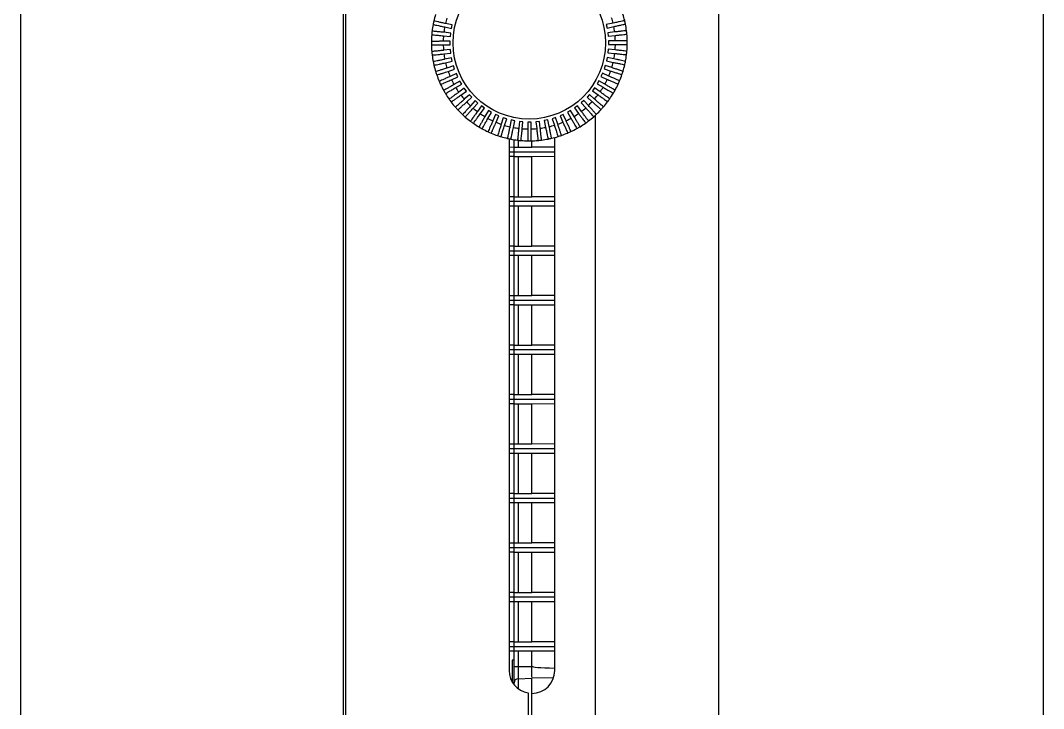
# Model space of a CAD drawing. Extents: x 12.3 to 108.7, y 1.1 to 80.4.
# Drawn here: x 45.13 to 50.3, y 11.45 to 14.93 of the extents above; entities that cross this region are included whole.
import ezdxf

# ---------------------------------------------------------------- set-up
doc = ezdxf.new("R2010")
doc.units = 0
doc.header["$MEASUREMENT"] = 0
doc.layers.add('OBJECT', color=7, linetype='CONTINUOUS')

msp = doc.modelspace()

# ---------------------------------------------------------------- linework, layer by layer
at = {"layer": 'OBJECT'}
for p, q in [((48.6598, 16.4061), (48.6598, 10.6719)), ((46.7738, 16.3785), (46.7738, 10.665)), ((46.7643, 10.2213), (46.7643, 15.3332)), ((45.1318, 15.2942), (45.1318, 10.3823)), ((50.3018, 10.3853), (50.3018, 15.2942)), ((47.2758, 14.8995), (47.3099, 14.8923)), ((47.3136, 14.9099), (47.2795, 14.9171)), ((47.3099, 14.8923), (47.3136, 14.9099)), ((48.1265, 14.919), (48.0924, 14.9117)), ((48.0924, 14.9117), (48.0962, 14.8941)), ((48.0962, 14.8941), (48.1303, 14.9014)), ((47.2697, 14.8544), (47.3044, 14.8508)), ((47.3062, 14.8687), (47.2715, 14.8723)), ((47.3044, 14.8508), (47.3062, 14.8687)), ((48.1347, 14.8742), (48.1, 14.8705)), ((48.1, 14.8705), (48.1019, 14.8526)), ((48.1019, 14.8526), (48.1366, 14.8563)), ((47.3032, 14.8269), (47.2683, 14.8268)), ((47.2683, 14.8088), (47.3032, 14.8089)), ((47.3032, 14.8089), (47.3032, 14.8269)), ((48.102, 14.7868), (48.1002, 14.7689)), ((48.1368, 14.7833), (48.102, 14.7868)), ((48.1381, 14.8288), (48.1032, 14.8287)), ((48.1032, 14.8287), (48.1032, 14.8107)), ((48.1032, 14.8107), (48.1381, 14.8108)), ((47.3045, 14.7851), (47.2698, 14.7813)), ((47.2717, 14.7634), (47.3065, 14.7672)), ((47.3102, 14.7436), (47.2761, 14.7362)), ((47.3065, 14.7672), (47.3045, 14.7851)), ((47.314, 14.726), (47.3102, 14.7436)), ((48.0965, 14.7453), (48.0928, 14.7277)), ((48.1307, 14.7382), (48.0965, 14.7453)), ((48.1002, 14.7689), (48.1349, 14.7654)), ((47.2799, 14.7186), (47.314, 14.726)), ((47.3203, 14.7029), (47.2871, 14.692)), ((47.2927, 14.6749), (47.3259, 14.6858)), ((47.3259, 14.6858), (47.3203, 14.7029)), ((48.0867, 14.7046), (48.0811, 14.6875)), ((48.0811, 14.6875), (48.1144, 14.6768)), ((48.1199, 14.6939), (48.0867, 14.7046)), ((48.0928, 14.7277), (48.127, 14.7205)), ((47.3345, 14.6635), (47.3026, 14.6492)), ((47.31, 14.6328), (47.3418, 14.6471)), ((47.3418, 14.6471), (47.3345, 14.6635)), ((48.0726, 14.6652), (48.0653, 14.6487)), ((48.0653, 14.6487), (48.0973, 14.6346)), ((48.1046, 14.651), (48.0726, 14.6652)), ((47.3527, 14.6258), (47.3225, 14.6083)), ((47.3316, 14.5927), (47.3618, 14.6103)), ((47.3748, 14.5902), (47.3466, 14.5697)), ((47.3618, 14.6103), (47.3527, 14.6258)), ((47.3854, 14.5757), (47.3748, 14.5902)), ((48.0326, 14.5917), (48.0221, 14.5771)), ((48.0609, 14.5713), (48.0326, 14.5917)), ((48.0545, 14.6274), (48.0456, 14.6118)), ((48.0456, 14.6118), (48.0759, 14.5944)), ((48.0848, 14.61), (48.0545, 14.6274)), ((47.3572, 14.5551), (47.3854, 14.5757)), ((47.4005, 14.5572), (47.3746, 14.5338)), ((47.3867, 14.5204), (47.4126, 14.5438)), ((47.4126, 14.5438), (47.4005, 14.5572)), ((47.9782, 14.5282), (47.9649, 14.5161)), ((48.0016, 14.5023), (47.9782, 14.5282)), ((48.0071, 14.5585), (47.9951, 14.5451)), ((47.9951, 14.5451), (48.0211, 14.5218)), ((48.0331, 14.5352), (48.0071, 14.5585)), ((48.0221, 14.5771), (48.0504, 14.5567)), ((47.4295, 14.527), (47.4062, 14.501)), ((47.4196, 14.489), (47.4429, 14.515)), ((47.4429, 14.515), (47.4295, 14.527)), ((47.4615, 14.5), (47.4411, 14.4717)), ((47.4557, 14.4611), (47.4761, 14.4894)), ((47.4761, 14.4894), (47.4615, 14.5)), ((47.4962, 14.4764), (47.4788, 14.4462)), ((47.5118, 14.4675), (47.4962, 14.4764)), ((47.9118, 14.4774), (47.8962, 14.4683)), ((47.9293, 14.4472), (47.9118, 14.4774)), ((47.9463, 14.501), (47.9318, 14.4904)), ((47.9318, 14.4904), (47.9524, 14.4622)), ((47.9669, 14.4728), (47.9463, 14.501)), ((47.9649, 14.5161), (47.9883, 14.4902)), ((47.4944, 14.4372), (47.5118, 14.4675)), ((47.5331, 14.4567), (47.519, 14.4248)), ((47.5496, 14.4494), (47.5331, 14.4567)), ((47.5354, 14.4175), (47.5496, 14.4494)), ((47.5719, 14.4409), (47.5612, 14.4077)), ((47.589, 14.4354), (47.5719, 14.4409)), ((47.5783, 14.4021), (47.589, 14.4354)), ((47.6121, 14.4292), (47.6049, 14.3951)), ((47.6297, 14.4255), (47.6121, 14.4292)), ((47.6225, 14.3914), (47.6297, 14.4255)), ((47.7961, 14.4296), (47.7785, 14.4259)), ((47.7785, 14.4259), (47.7858, 14.3917)), ((47.8034, 14.3955), (47.7961, 14.4296)), ((47.8362, 14.4415), (47.8191, 14.4359)), ((47.8191, 14.4359), (47.83, 14.4027)), ((47.8471, 14.4083), (47.8362, 14.4415)), ((47.8749, 14.4574), (47.8585, 14.4501)), ((47.8585, 14.4501), (47.8728, 14.4182)), ((47.8892, 14.4256), (47.8749, 14.4574)), ((47.8962, 14.4683), (47.9137, 14.4381)), ((48.0368, 14.4531), (48.0368, 10.5629)), ((47.6533, 14.4218), (47.6498, 14.3871)), ((47.6712, 14.42), (47.6533, 14.4218)), ((47.6677, 14.3853), (47.6712, 14.42)), ((47.7131, 14.4188), (47.6951, 14.4188)), ((47.6951, 14.4188), (47.6952, 14.3839)), ((47.7132, 14.3839), (47.7131, 14.4188)), ((47.7549, 14.4221), (47.737, 14.4201)), ((47.737, 14.4201), (47.7407, 14.3854)), ((47.7586, 14.3874), (47.7549, 14.4221)), ((47.6018, 14.3343), (47.6018, 11.6463)), ((47.6268, 14.2911), (47.6268, 14.3297)), ((47.6461, 14.3271), (47.6461, 14.2916)), ((47.7168, 14.2916), (47.7168, 14.324)), ((47.8318, 11.6463), (47.8318, 14.3408)), ((47.6268, 14.2911), (47.6018, 14.291)), ((47.6268, 14.2916), (47.7168, 14.2916)), ((47.6268, 14.2685), (47.6268, 14.2911)), ((47.8318, 14.2913), (47.7168, 14.2916)), ((47.6018, 14.2685), (47.6268, 14.2685)), ((47.6018, 14.246), (47.6268, 14.2458)), ((47.6268, 14.2458), (47.6268, 14.2685)), ((47.6268, 14.2685), (47.8318, 14.2685)), ((47.6268, 14.0411), (47.6268, 14.2458)), ((47.6268, 14.2453), (47.7168, 14.2453)), ((47.6461, 14.2453), (47.6461, 14.0416)), ((47.7168, 14.2453), (47.8318, 14.2456)), ((47.7168, 14.0416), (47.7168, 14.2453)), ((47.6268, 14.0411), (47.6018, 14.041)), ((47.6018, 14.0185), (47.6268, 14.0185)), ((47.6268, 14.0416), (47.7168, 14.0416)), ((47.6268, 14.0185), (47.6268, 14.0411)), ((47.6268, 13.9958), (47.6268, 14.0185)), ((47.6268, 14.0185), (47.8318, 14.0185)), ((47.8318, 14.0413), (47.7168, 14.0416)), ((47.6018, 13.996), (47.6268, 13.9958)), ((47.6268, 13.7911), (47.6268, 13.9958)), ((47.6268, 13.9953), (47.7168, 13.9953)), ((47.6461, 13.9953), (47.6461, 13.7916)), ((47.7168, 13.9953), (47.8318, 13.9956)), ((47.7168, 13.7916), (47.7168, 13.9953)), ((47.6268, 13.7911), (47.6018, 13.791)), ((47.6018, 13.7685), (47.6268, 13.7685)), ((47.6268, 13.7916), (47.7168, 13.7916)), ((47.6268, 13.7685), (47.6268, 13.7911)), ((47.6268, 13.7458), (47.6268, 13.7685)), ((47.6268, 13.7685), (47.8318, 13.7685)), ((47.8318, 13.7913), (47.7168, 13.7916)), ((47.6018, 13.746), (47.6268, 13.7458)), ((47.6268, 13.5411), (47.6268, 13.7458)), ((47.6268, 13.7453), (47.7168, 13.7453)), ((47.6461, 13.7453), (47.6461, 13.5416)), ((47.7168, 13.7453), (47.8318, 13.7456)), ((47.7168, 13.5416), (47.7168, 13.7453)), ((47.6268, 13.5411), (47.6018, 13.541)), ((47.6018, 13.5185), (47.6268, 13.5185)), ((47.6018, 13.496), (47.6268, 13.4958)), ((47.6268, 13.5416), (47.7168, 13.5416)), ((47.6268, 13.5185), (47.6268, 13.5411)), ((47.6268, 13.4958), (47.6268, 13.5185)), ((47.6268, 13.5185), (47.8318, 13.5185)), ((47.6268, 13.2911), (47.6268, 13.4958)), ((47.6268, 13.4953), (47.7168, 13.4953)), ((47.6461, 13.4953), (47.6461, 13.2916)), ((47.8318, 13.5413), (47.7168, 13.5416)), ((47.7168, 13.4953), (47.8318, 13.4956)), ((47.7168, 13.2916), (47.7168, 13.4953)), ((47.6268, 13.2911), (47.6018, 13.291)), ((47.6268, 13.2916), (47.7168, 13.2916)), ((47.6268, 13.2685), (47.6268, 13.2911)), ((47.8318, 13.2913), (47.7168, 13.2916)), ((47.6018, 13.2685), (47.6268, 13.2685)), ((47.6018, 13.246), (47.6268, 13.2458)), ((47.6268, 13.2458), (47.6268, 13.2685)), ((47.6268, 13.2685), (47.8318, 13.2685)), ((47.6268, 13.0411), (47.6268, 13.2458)), ((47.6268, 13.2453), (47.7168, 13.2453)), ((47.6461, 13.2453), (47.6461, 13.0416)), ((47.7168, 13.2453), (47.8318, 13.2456)), ((47.7168, 13.0416), (47.7168, 13.2453)), ((47.6268, 13.0411), (47.6018, 13.041)), ((47.6268, 13.0416), (47.7168, 13.0416)), ((47.6268, 13.0185), (47.6268, 13.0411)), ((47.8318, 13.0413), (47.7168, 13.0416)), ((47.6018, 13.0185), (47.6268, 13.0185)), ((47.6018, 12.996), (47.6268, 12.9958)), ((47.6268, 12.9958), (47.6268, 13.0185)), ((47.6268, 13.0185), (47.8318, 13.0185)), ((47.6268, 12.7911), (47.6268, 12.9958)), ((47.6268, 12.9953), (47.7168, 12.9953)), ((47.6461, 12.9953), (47.6461, 12.7916)), ((47.7168, 12.9953), (47.8318, 12.9956)), ((47.7168, 12.7916), (47.7168, 12.9953)), ((47.6268, 12.7911), (47.6018, 12.791)), ((47.6268, 12.7916), (47.7168, 12.7916)), ((47.6268, 12.7685), (47.6268, 12.7911)), ((47.8318, 12.7913), (47.7168, 12.7916)), ((47.6018, 12.7685), (47.6268, 12.7685)), ((47.6018, 12.746), (47.6268, 12.7458)), ((47.6268, 12.7458), (47.6268, 12.7685)), ((47.6268, 12.7685), (47.8318, 12.7685)), ((47.6268, 12.5411), (47.6268, 12.7458)), ((47.6268, 12.7453), (47.7168, 12.7453)), ((47.6461, 12.7453), (47.6461, 12.5416)), ((47.7168, 12.7453), (47.8318, 12.7456)), ((47.7168, 12.5416), (47.7168, 12.7453)), ((47.6268, 12.5411), (47.6018, 12.541)), ((47.6018, 12.5185), (47.6268, 12.5185)), ((47.6268, 12.5416), (47.7168, 12.5416)), ((47.6268, 12.5185), (47.6268, 12.5411)), ((47.6268, 12.4958), (47.6268, 12.5185)), ((47.6268, 12.5185), (47.8318, 12.5185)), ((47.8318, 12.5413), (47.7168, 12.5416)), ((47.6018, 12.496), (47.6268, 12.4958)), ((47.6268, 12.2911), (47.6268, 12.4958)), ((47.6268, 12.4953), (47.7168, 12.4953)), ((47.6461, 12.4953), (47.6461, 12.2916)), ((47.7168, 12.4953), (47.8318, 12.4956)), ((47.7168, 12.2916), (47.7168, 12.4953)), ((47.6268, 12.2911), (47.6018, 12.291)), ((47.6018, 12.2685), (47.6268, 12.2685)), ((47.6268, 12.2916), (47.7168, 12.2916)), ((47.6268, 12.2685), (47.6268, 12.2911)), ((47.6268, 12.2458), (47.6268, 12.2685)), ((47.6268, 12.2685), (47.8318, 12.2685)), ((47.8318, 12.2913), (47.7168, 12.2916)), ((47.6018, 12.246), (47.6268, 12.2458)), ((47.6268, 12.0411), (47.6268, 12.2458)), ((47.6268, 12.2453), (47.7168, 12.2453)), ((47.6461, 12.2453), (47.6461, 12.0416)), ((47.7168, 12.2453), (47.8318, 12.2456)), ((47.7168, 12.0416), (47.7168, 12.2453)), ((47.6268, 12.0411), (47.6018, 12.041)), ((47.6018, 12.0185), (47.6268, 12.0185)), ((47.6018, 11.996), (47.6268, 11.9958)), ((47.6268, 12.0416), (47.7168, 12.0416)), ((47.6268, 12.0185), (47.6268, 12.0411)), ((47.6268, 11.9958), (47.6268, 12.0185)), ((47.6268, 12.0185), (47.8318, 12.0185)), ((47.6268, 11.7911), (47.6268, 11.9958)), ((47.6268, 11.9953), (47.7168, 11.9953)), ((47.6461, 11.9953), (47.6461, 11.7916)), ((47.8318, 12.0413), (47.7168, 12.0416)), ((47.7168, 11.9953), (47.8318, 11.9956)), ((47.7168, 11.7916), (47.7168, 11.9953)), ((47.6268, 11.7911), (47.6018, 11.791)), ((47.6268, 11.7916), (47.7168, 11.7916)), ((47.6268, 11.7685), (47.6268, 11.7911)), ((47.8318, 11.7913), (47.7168, 11.7916)), ((47.6018, 11.7685), (47.6268, 11.7685)), ((47.6018, 11.746), (47.6268, 11.7458)), ((47.6268, 11.7458), (47.6268, 11.7685)), ((47.6268, 11.7685), (47.8318, 11.7685)), ((47.6268, 11.6983), (47.6268, 11.7458)), ((47.6268, 11.7453), (47.7168, 11.7453)), ((47.6461, 11.7453), (47.6461, 11.6676)), ((47.7168, 11.7453), (47.8318, 11.7456)), ((47.7168, 11.6676), (47.7168, 11.7453)), ((47.6268, 11.6983), (47.6168, 11.6983)), ((47.6168, 11.6983), (47.6168, 11.5897)), ((47.6268, 11.5851), (47.6268, 11.6983)), ((47.6268, 11.6676), (47.6461, 11.6676)), ((47.6461, 11.6676), (47.7168, 11.6676)), ((47.7168, 11.6446), (47.7168, 11.6676)), ((47.7168, 11.6252), (47.7168, 11.6446)), ((47.6168, 11.5897), (47.6168, 11.5895)), ((47.6268, 11.5747), (47.6268, 11.5851)), ((47.6461, 11.6051), (47.7168, 11.6076)), ((47.6461, 11.6051), (47.6461, 11.5556)), ((47.7168, 11.6122), (47.7168, 11.6252)), ((47.8258, 11.6095), (47.7168, 11.6076)), ((47.7168, 11.5313), (47.7168, 11.6076)), ((47.6968, 11.533), (47.6968, 10.52)), ((47.7168, 10.5448), (47.7168, 11.5313))]:
    msp.add_line(p, q, dxfattribs=at)
msp.add_circle((47.7032, 14.8188), 0.385, dxfattribs=at)
for centre, radius, start, end in [((47.7032, 14.8188), 0.495, 163.1703, 167.0867), ((47.7032, 14.8188), 0.435, 163.314, 166.943), ((47.7032, 14.8188), 0.435, 13.314, 16.943), ((47.7032, 14.8188), 0.495, 13.1703, 17.0867), ((47.7032, 14.8188), 0.495, 169.1703, 173.0867), ((47.7032, 14.8188), 0.495, 167.0867, 169.1703), ((47.7032, 14.8188), 0.435, 169.314, 172.943), ((47.7032, 14.8188), 0.435, 7.314, 10.943), ((47.7032, 14.8188), 0.495, 11.0867, 13.1703), ((47.7032, 14.8188), 0.495, 7.1703, 11.0867), ((47.7032, 14.8188), 0.495, 175.1703, 179.0867), ((47.7032, 14.8188), 0.495, 173.0867, 175.1703), ((47.7032, 14.8188), 0.435, 175.314, 178.943), ((47.7032, 14.8188), 0.435, 1.314, 4.943), ((47.7032, 14.8188), 0.495, 5.0867, 7.1703), ((47.7032, 14.8188), 0.495, 1.1703, 5.0867), ((47.7032, 14.8188), 0.495, 179.0867, 181.1703), ((47.7032, 14.8188), 0.495, 181.1703, 185.0867), ((47.7032, 14.8188), 0.435, 181.314, 184.943), ((47.7032, 14.8188), 0.435, 355.314, 358.943), ((47.7032, 14.8188), 0.495, 355.1703, 359.0867), ((47.7032, 14.8188), 0.495, 359.0867, 1.1703), ((47.7032, 14.8188), 0.495, 185.0867, 187.1703), ((47.7032, 14.8188), 0.495, 187.1703, 191.0867), ((47.7032, 14.8188), 0.435, 187.314, 190.943), ((47.7032, 14.8188), 0.435, 349.314, 352.943), ((47.7032, 14.8188), 0.495, 349.1703, 353.0867), ((47.7032, 14.8188), 0.495, 353.0867, 355.1703), ((47.7032, 14.8188), 0.495, 191.0867, 193.1703), ((47.7032, 14.8188), 0.495, 193.1703, 197.0867), ((47.7032, 14.8188), 0.435, 193.314, 196.943), ((47.7032, 14.8188), 0.435, 343.314, 346.943), ((47.7032, 14.8188), 0.495, 343.1703, 347.0867), ((47.7032, 14.8188), 0.495, 347.0867, 349.1703), ((47.7032, 14.8188), 0.495, 197.0867, 199.1703), ((47.7032, 14.8188), 0.495, 199.1703, 203.0867), ((47.7032, 14.8188), 0.435, 199.314, 202.943), ((47.7032, 14.8188), 0.435, 205.314, 208.943), ((47.7032, 14.8188), 0.435, 331.314, 334.943), ((47.7032, 14.8188), 0.435, 337.314, 340.943), ((47.7032, 14.8188), 0.495, 337.1703, 341.0867), ((47.7032, 14.8188), 0.495, 341.0867, 343.1703), ((47.7032, 14.8188), 0.495, 203.0867, 205.1703), ((47.7032, 14.8188), 0.495, 205.1703, 209.0867), ((47.7032, 14.8188), 0.435, 211.314, 214.943), ((47.7032, 14.8188), 0.435, 325.314, 328.943), ((47.7032, 14.8188), 0.495, 329.0867, 331.1703), ((47.7032, 14.8188), 0.495, 331.1703, 335.0867), ((47.7032, 14.8188), 0.495, 335.0867, 337.1703), ((47.7032, 14.8188), 0.495, 209.0867, 211.1703), ((47.7032, 14.8188), 0.495, 211.1703, 215.0867), ((47.7032, 14.8188), 0.495, 215.0867, 217.1703), ((47.7032, 14.8188), 0.435, 217.314, 220.943), ((47.7032, 14.8188), 0.435, 319.314, 322.943), ((47.7032, 14.8188), 0.495, 323.0867, 325.1703), ((47.7032, 14.8188), 0.495, 325.1703, 329.0867), ((47.7032, 14.8188), 0.495, 217.1703, 221.0867), ((47.7032, 14.8188), 0.495, 221.0867, 223.1703), ((47.7032, 14.8188), 0.495, 223.1703, 227.0867), ((47.7032, 14.8188), 0.435, 223.314, 226.943), ((47.7032, 14.8188), 0.435, 229.314, 232.943), ((47.7032, 14.8188), 0.435, 307.314, 310.943), ((47.7032, 14.8188), 0.435, 313.314, 316.943), ((47.7032, 14.8188), 0.495, 313.1703, 317.0867), ((47.7032, 14.8188), 0.495, 317.0867, 319.1703), ((47.7032, 14.8188), 0.495, 319.1703, 323.0867), ((47.7032, 14.8188), 0.495, 227.0867, 229.1703), ((47.7032, 14.8188), 0.495, 229.1703, 233.0867), ((47.7032, 14.8188), 0.435, 235.314, 238.943), ((47.7032, 14.8188), 0.435, 241.314, 244.943), ((47.7032, 14.8188), 0.435, 295.314, 298.943), ((47.7032, 14.8188), 0.435, 301.314, 304.943), ((47.7032, 14.8188), 0.495, 305.0867, 307.1703), ((47.7032, 14.8188), 0.495, 307.1703, 311.0867), ((47.7032, 14.8188), 0.495, 311.0867, 313.1703), ((47.7032, 14.8188), 0.495, 233.0867, 235.1703), ((47.7032, 14.8188), 0.495, 235.1703, 239.0867), ((47.7032, 14.8188), 0.495, 239.0867, 241.1703), ((47.7032, 14.8188), 0.495, 241.1703, 245.0867), ((47.7032, 14.8188), 0.435, 247.314, 250.943), ((47.7032, 14.8188), 0.435, 253.314, 256.943), ((47.7032, 14.8188), 0.435, 259.314, 262.943), ((47.7032, 14.8188), 0.435, 265.314, 268.943), ((47.7032, 14.8188), 0.435, 271.314, 274.943), ((47.7032, 14.8188), 0.435, 277.314, 280.943), ((47.7032, 14.8188), 0.435, 283.314, 286.943), ((47.7032, 14.8188), 0.435, 289.314, 292.943), ((47.7032, 14.8188), 0.495, 295.1703, 299.0867), ((47.7032, 14.8188), 0.495, 299.0867, 301.1703), ((47.7032, 14.8188), 0.495, 301.1703, 305.0867), ((47.7032, 14.8188), 0.495, 245.0867, 247.1703), ((47.7032, 14.8188), 0.495, 247.1703, 251.0867), ((47.7032, 14.8188), 0.495, 251.0867, 253.1703), ((47.7032, 14.8188), 0.495, 253.1703, 257.0867), ((47.7032, 14.8188), 0.495, 257.0867, 259.1703), ((47.7032, 14.8188), 0.495, 259.1703, 263.0867), ((47.7032, 14.8188), 0.495, 263.0867, 265.1703), ((47.7032, 14.8188), 0.495, 265.1703, 269.0867), ((47.7032, 14.8188), 0.495, 269.0867, 271.1703), ((47.7032, 14.8188), 0.495, 271.1703, 275.0867), ((47.7032, 14.8188), 0.495, 275.0867, 277.1703), ((47.7032, 14.8188), 0.495, 277.1703, 281.0867), ((47.7032, 14.8188), 0.495, 281.0867, 283.1703), ((47.7032, 14.8188), 0.495, 283.1703, 287.0867), ((47.7032, 14.8188), 0.495, 287.0867, 289.1703), ((47.7032, 14.8188), 0.495, 289.1703, 293.0867), ((47.7032, 14.8188), 0.495, 293.0867, 295.1703), ((47.7168, 11.6463), 0.115, 180, 259.9846), ((47.7168, 11.6463), 0.115, 270, 0), ((47.5968, 11.5897), 0.02, 0, 51.0308), ((47.6468, 11.5851), 0.02, 92, 180)]:
    msp.add_arc(centre, radius, start, end, dxfattribs=at)
msp.add_ellipse((54.5921, 11.7876), major_axis=(6.8753, 0.12), ratio=0.008726, start_param=3.14144, end_param=3.324598, dxfattribs=at)
for points, knots in [([(47.217, 14.9118), (47.2177, 14.9117), (47.219, 14.9114), (47.2291, 14.9093), (47.244, 14.9062), (47.2605, 14.9027), (47.2714, 14.9004), (47.2758, 14.8995)], [0, 0, 0, 0, 0.214565, 0.429208, 0.643867, 0.858562, 1, 1, 1, 1]), ([(47.2795, 14.9171), (47.2784, 14.9173), (47.2708, 14.9189), (47.2566, 14.9219), (47.2396, 14.9255), (47.2271, 14.9281), (47.2214, 14.9293), (47.2209, 14.9294), (47.2207, 14.9294)], [0, 0, 0, 0, 0.034455, 0.249188, 0.463905, 0.678587, 0.893231, 1, 1, 1, 1]), ([(48.1852, 14.9316), (48.1845, 14.9315), (48.1832, 14.9312), (48.1731, 14.929), (48.1583, 14.9258), (48.1418, 14.9223), (48.1308, 14.9199), (48.1265, 14.919)], [0, 0, 0, 0, 0.214564, 0.429208, 0.643868, 0.858563, 1, 1, 1, 1]), ([(48.1303, 14.9014), (48.1311, 14.9016), (48.1386, 14.9032), (48.1525, 14.9062), (48.1697, 14.9099), (48.1823, 14.9126), (48.1882, 14.9138), (48.1888, 14.914), (48.189, 14.914)], [0, 0, 0, 0, 0.0276651, 0.2423996, 0.4571221, 0.6718099, 0.8864622, 1, 1, 1, 1]), ([(47.21, 14.8605), (47.2106, 14.8604), (47.2119, 14.8603), (47.2222, 14.8592), (47.2374, 14.8577), (47.2542, 14.8559), (47.2653, 14.8548), (47.2697, 14.8544)], [0, 0, 0, 0, 0.214564, 0.429208, 0.643868, 0.858562, 1, 1, 1, 1]), ([(47.2715, 14.8723), (47.2704, 14.8724), (47.2627, 14.8732), (47.2483, 14.8746), (47.231, 14.8764), (47.2183, 14.8777), (47.2125, 14.8783), (47.212, 14.8784), (47.2118, 14.8784)], [0, 0, 0, 0, 0.034454, 0.249188, 0.463905, 0.678587, 0.893231, 1, 1, 1, 1]), ([(48.1943, 14.8806), (48.1937, 14.8805), (48.1924, 14.8804), (48.1821, 14.8793), (48.1669, 14.8777), (48.1502, 14.8759), (48.1391, 14.8747), (48.1347, 14.8742)], [0, 0, 0, 0, 0.214565, 0.429208, 0.643868, 0.858562, 1, 1, 1, 1]), ([(48.1366, 14.8563), (48.1428, 14.857), (48.1557, 14.8584), (48.1734, 14.8603), (48.1873, 14.8617), (48.1951, 14.8626), (48.1959, 14.8627), (48.1963, 14.8627)], [0, 0, 0, 0, 0.199413, 0.414149, 0.628854, 0.843519, 1, 1, 1, 1]), ([(47.2683, 14.8268), (47.2672, 14.8268), (47.2594, 14.8268), (47.2449, 14.8268), (47.2275, 14.8267), (47.2148, 14.8267), (47.2089, 14.8267), (47.2084, 14.8267), (47.2083, 14.8267)], [0, 0, 0, 0, 0.0344658, 0.2491989, 0.4639158, 0.6785984, 0.8932408, 1, 1, 1, 1]), ([(47.2083, 14.8087), (47.209, 14.8087), (47.2103, 14.8087), (47.2206, 14.8087), (47.2359, 14.8088), (47.2527, 14.8088), (47.2639, 14.8088), (47.2683, 14.8088)], [0, 0, 0, 0, 0.214564, 0.429208, 0.643867, 0.858562, 1, 1, 1, 1]), ([(48.1981, 14.8289), (48.1974, 14.8289), (48.1961, 14.8289), (48.1858, 14.8289), (48.1706, 14.8289), (48.1537, 14.8288), (48.1425, 14.8288), (48.1381, 14.8288)], [0, 0, 0, 0, 0.214564, 0.429208, 0.643868, 0.858562, 1, 1, 1, 1]), ([(48.1381, 14.8108), (48.1428, 14.8108), (48.1542, 14.8108), (48.1712, 14.8109), (48.1863, 14.8109), (48.1963, 14.8109), (48.1975, 14.8109), (48.1981, 14.8109)], [0, 0, 0, 0, 0.1491861, 0.3639359, 0.5786573, 0.7933393, 1, 1, 1, 1]), ([(47.2698, 14.7813), (47.2688, 14.7812), (47.261, 14.7804), (47.2466, 14.7788), (47.2293, 14.777), (47.2166, 14.7756), (47.2108, 14.775), (47.2103, 14.7749), (47.2102, 14.7749)], [0, 0, 0, 0, 0.034474, 0.249207, 0.463925, 0.678606, 0.89325, 1, 1, 1, 1]), ([(47.2121, 14.757), (47.2127, 14.7571), (47.2141, 14.7572), (47.2243, 14.7583), (47.2395, 14.76), (47.2563, 14.7618), (47.2673, 14.763), (47.2717, 14.7634)], [0, 0, 0, 0, 0.214565, 0.429208, 0.643868, 0.858562, 1, 1, 1, 1]), ([(47.2761, 14.7362), (47.2751, 14.736), (47.2674, 14.7344), (47.2533, 14.7313), (47.2363, 14.7277), (47.2238, 14.725), (47.2181, 14.7238), (47.2176, 14.7237), (47.2174, 14.7236)], [0, 0, 0, 0, 0.034481, 0.249214, 0.46393, 0.678613, 0.893257, 1, 1, 1, 1]), ([(48.1894, 14.7258), (48.1887, 14.7259), (48.1874, 14.7262), (48.1773, 14.7283), (48.1624, 14.7315), (48.1459, 14.7349), (48.135, 14.7372), (48.1307, 14.7382)], [0, 0, 0, 0, 0.214565, 0.429208, 0.643868, 0.858563, 1, 1, 1, 1]), ([(48.1349, 14.7654), (48.1376, 14.7651), (48.147, 14.7641), (48.1627, 14.7625), (48.179, 14.7608), (48.1904, 14.7597), (48.1943, 14.7593), (48.1946, 14.7592), (48.1946, 14.7592)], [0, 0, 0, 0, 0.087185, 0.301907, 0.516607, 0.731269, 0.945895, 1, 1, 1, 1]), ([(48.1965, 14.7771), (48.1958, 14.7772), (48.1945, 14.7773), (48.1842, 14.7784), (48.169, 14.78), (48.1523, 14.7817), (48.1412, 14.7828), (48.1368, 14.7833)], [0, 0, 0, 0, 0.214564, 0.429208, 0.643868, 0.858562, 1, 1, 1, 1]), ([(47.2212, 14.706), (47.2219, 14.7062), (47.2232, 14.7064), (47.2333, 14.7086), (47.2482, 14.7118), (47.2647, 14.7154), (47.2756, 14.7177), (47.2799, 14.7186)], [0, 0, 0, 0, 0.214565, 0.429208, 0.643868, 0.858563, 1, 1, 1, 1]), ([(47.2871, 14.692), (47.2861, 14.6917), (47.2787, 14.6893), (47.2649, 14.6848), (47.2484, 14.6794), (47.2363, 14.6754), (47.2307, 14.6736), (47.2302, 14.6734), (47.2301, 14.6734)], [0, 0, 0, 0, 0.034485, 0.249217, 0.463934, 0.678616, 0.89326, 1, 1, 1, 1]), ([(48.177, 14.6755), (48.1764, 14.6757), (48.1751, 14.6761), (48.1653, 14.6793), (48.1508, 14.684), (48.1347, 14.6891), (48.1241, 14.6926), (48.1199, 14.6939)], [0, 0, 0, 0, 0.214565, 0.429208, 0.643868, 0.858562, 1, 1, 1, 1]), ([(48.127, 14.7205), (48.128, 14.7203), (48.1356, 14.7187), (48.1498, 14.7157), (48.1668, 14.7122), (48.1793, 14.7095), (48.185, 14.7083), (48.1855, 14.7082), (48.1857, 14.7082)], [0, 0, 0, 0, 0.034454, 0.249188, 0.463905, 0.678587, 0.893231, 1, 1, 1, 1]), ([(47.2357, 14.6563), (47.2363, 14.6565), (47.2375, 14.6569), (47.2474, 14.6601), (47.2618, 14.6648), (47.2779, 14.6701), (47.2885, 14.6736), (47.2927, 14.6749)], [0, 0, 0, 0, 0.214564, 0.429208, 0.643868, 0.858563, 1, 1, 1, 1]), ([(47.3026, 14.6492), (47.3016, 14.6488), (47.2945, 14.6456), (47.2813, 14.6397), (47.2654, 14.6326), (47.2538, 14.6274), (47.2485, 14.625), (47.248, 14.6248), (47.2479, 14.6247)], [0, 0, 0, 0, 0.034488, 0.249221, 0.463938, 0.67862, 0.893263, 1, 1, 1, 1]), ([(47.2552, 14.6083), (47.2558, 14.6086), (47.257, 14.6091), (47.2665, 14.6133), (47.2804, 14.6195), (47.2958, 14.6264), (47.3059, 14.631), (47.31, 14.6328)], [0, 0, 0, 0, 0.214565, 0.429208, 0.643868, 0.858562, 1, 1, 1, 1]), ([(48.0973, 14.6346), (48.0983, 14.6341), (48.1054, 14.631), (48.1186, 14.6251), (48.1345, 14.6181), (48.1462, 14.6129), (48.1515, 14.6106), (48.152, 14.6104), (48.1521, 14.6103)], [0, 0, 0, 0, 0.034475, 0.249207, 0.463925, 0.678606, 0.89325, 1, 1, 1, 1]), ([(48.1594, 14.6268), (48.1588, 14.627), (48.1576, 14.6276), (48.1482, 14.6317), (48.1342, 14.6379), (48.1188, 14.6447), (48.1086, 14.6493), (48.1046, 14.651)], [0, 0, 0, 0, 0.214564, 0.429207, 0.643867, 0.858562, 1, 1, 1, 1]), ([(48.1144, 14.6768), (48.1154, 14.6765), (48.1228, 14.6741), (48.1366, 14.6696), (48.1531, 14.6643), (48.1653, 14.6604), (48.1708, 14.6586), (48.1713, 14.6584), (48.1715, 14.6584)], [0, 0, 0, 0, 0.034465, 0.249198, 0.463915, 0.678598, 0.893241, 1, 1, 1, 1]), ([(47.3225, 14.6083), (47.3216, 14.6078), (47.3149, 14.6038), (47.3024, 14.5966), (47.2873, 14.5878), (47.2763, 14.5815), (47.2712, 14.5785), (47.2708, 14.5783), (47.2706, 14.5782)], [0, 0, 0, 0, 0.034489, 0.249222, 0.463939, 0.678623, 0.893266, 1, 1, 1, 1]), ([(47.2797, 14.5626), (47.2802, 14.5629), (47.2814, 14.5636), (47.2903, 14.5688), (47.3035, 14.5764), (47.3181, 14.5849), (47.3277, 14.5905), (47.3316, 14.5927)], [0, 0, 0, 0, 0.214565, 0.429208, 0.643868, 0.858562, 1, 1, 1, 1]), ([(48.0759, 14.5944), (48.0768, 14.5939), (48.0835, 14.59), (48.0961, 14.5828), (48.1112, 14.5741), (48.1222, 14.5678), (48.1273, 14.5649), (48.1277, 14.5646), (48.1279, 14.5645)], [0, 0, 0, 0, 0.03448, 0.249214, 0.46393, 0.678613, 0.893257, 1, 1, 1, 1]), ([(48.1369, 14.5801), (48.1363, 14.5805), (48.1351, 14.5811), (48.1262, 14.5863), (48.113, 14.5938), (48.0983, 14.6022), (48.0887, 14.6078), (48.0848, 14.61)], [0, 0, 0, 0, 0.214564, 0.429207, 0.643868, 0.858563, 1, 1, 1, 1]), ([(47.3466, 14.5697), (47.3422, 14.5665), (47.3324, 14.5593), (47.3202, 14.5504), (47.3094, 14.5425), (47.3014, 14.5367), (47.2983, 14.5344), (47.2982, 14.5343), (47.2982, 14.5343)], [0, 0, 0, 0, 0.173126, 0.387775, 0.522159, 0.736709, 0.951261, 1, 1, 1, 1]), ([(47.3088, 14.5197), (47.309, 14.5199), (47.3095, 14.5203), (47.3142, 14.5237), (47.3228, 14.53), (47.3343, 14.5384), (47.3471, 14.5477), (47.3549, 14.5534), (47.3572, 14.5551)], [0, 0, 0, 0, 0.129626, 0.344104, 0.478286, 0.692839, 0.907391, 1, 1, 1, 1]), ([(47.3746, 14.5338), (47.3738, 14.533), (47.368, 14.5278), (47.3573, 14.5181), (47.3444, 14.5064), (47.335, 14.4979), (47.3306, 14.494), (47.3302, 14.4936), (47.3301, 14.4935)], [0, 0, 0, 0, 0.034491, 0.249222, 0.46394, 0.678623, 0.893266, 1, 1, 1, 1]), ([(48.0778, 14.4952), (48.0773, 14.4956), (48.0763, 14.4965), (48.0686, 14.5034), (48.0572, 14.5136), (48.0447, 14.5248), (48.0364, 14.5323), (48.0331, 14.5352)], [0, 0, 0, 0, 0.214564, 0.429208, 0.643867, 0.858562, 1, 1, 1, 1]), ([(48.0504, 14.5567), (48.0512, 14.556), (48.0575, 14.5515), (48.0693, 14.543), (48.0834, 14.5328), (48.0937, 14.5253), (48.0984, 14.5219), (48.0988, 14.5216), (48.099, 14.5215)], [0, 0, 0, 0, 0.034486, 0.249218, 0.463935, 0.678617, 0.89326, 1, 1, 1, 1]), ([(48.1095, 14.5361), (48.109, 14.5365), (48.1079, 14.5373), (48.0995, 14.5433), (48.0872, 14.5522), (48.0735, 14.5621), (48.0645, 14.5687), (48.0609, 14.5713)], [0, 0, 0, 0, 0.214565, 0.429208, 0.643868, 0.858562, 1, 1, 1, 1]), ([(47.3422, 14.4802), (47.3427, 14.4806), (47.3437, 14.4815), (47.3513, 14.4884), (47.3626, 14.4986), (47.3751, 14.51), (47.3834, 14.5174), (47.3867, 14.5204)], [0, 0, 0, 0, 0.214565, 0.429207, 0.643868, 0.858562, 1, 1, 1, 1]), ([(47.4062, 14.501), (47.4055, 14.5002), (47.4003, 14.4944), (47.3906, 14.4836), (47.379, 14.4706), (47.3705, 14.4611), (47.3666, 14.4568), (47.3663, 14.4564), (47.3662, 14.4563)], [0, 0, 0, 0, 0.034486, 0.24922, 0.463938, 0.67862, 0.893263, 1, 1, 1, 1]), ([(47.3796, 14.4443), (47.38, 14.4448), (47.3809, 14.4458), (47.3878, 14.4535), (47.398, 14.4648), (47.4092, 14.4774), (47.4167, 14.4857), (47.4196, 14.489)], [0, 0, 0, 0, 0.214565, 0.429207, 0.643867, 0.858563, 1, 1, 1, 1]), ([(47.9883, 14.4902), (47.989, 14.4894), (47.9942, 14.4837), (48.0039, 14.4729), (48.0156, 14.46), (48.0241, 14.4506), (48.0281, 14.4462), (48.0284, 14.4459), (48.0285, 14.4457)], [0, 0, 0, 0, 0.03449, 0.249222, 0.463938, 0.678623, 0.893266, 1, 1, 1, 1]), ([(48.0419, 14.4578), (48.0414, 14.4583), (48.0405, 14.4593), (48.0336, 14.4669), (48.0234, 14.4782), (48.0121, 14.4907), (48.0046, 14.499), (48.0016, 14.5023)], [0, 0, 0, 0, 0.214564, 0.429208, 0.643868, 0.858563, 1, 1, 1, 1]), ([(48.0211, 14.5218), (48.0219, 14.5211), (48.0277, 14.5159), (48.0384, 14.5063), (48.0514, 14.4946), (48.0609, 14.4861), (48.0652, 14.4822), (48.0656, 14.4819), (48.0657, 14.4818)], [0, 0, 0, 0, 0.03449, 0.249222, 0.463938, 0.67862, 0.893263, 1, 1, 1, 1]), ([(47.4411, 14.4717), (47.4404, 14.4708), (47.4359, 14.4645), (47.4274, 14.4528), (47.4172, 14.4387), (47.4097, 14.4283), (47.4063, 14.4236), (47.406, 14.4232), (47.4059, 14.423)], [0, 0, 0, 0, 0.034484, 0.249216, 0.463934, 0.678616, 0.89326, 1, 1, 1, 1]), ([(47.4205, 14.4125), (47.4209, 14.413), (47.4217, 14.4141), (47.4277, 14.4225), (47.4366, 14.4348), (47.4465, 14.4485), (47.4531, 14.4575), (47.4557, 14.4611)], [0, 0, 0, 0, 0.214564, 0.429208, 0.643866, 0.858561, 1, 1, 1, 1]), ([(47.4788, 14.4462), (47.4783, 14.4452), (47.4744, 14.4385), (47.4672, 14.4259), (47.4585, 14.4108), (47.4522, 14.3998), (47.4492, 14.3947), (47.449, 14.3943), (47.4489, 14.3941)], [0, 0, 0, 0, 0.034481, 0.249213, 0.46393, 0.678613, 0.893256, 1, 1, 1, 1]), ([(47.4645, 14.3852), (47.4648, 14.3857), (47.4655, 14.3869), (47.4707, 14.3959), (47.4782, 14.4091), (47.4866, 14.4237), (47.4922, 14.4334), (47.4944, 14.4372)], [0, 0, 0, 0, 0.214565, 0.429209, 0.643867, 0.858563, 1, 1, 1, 1]), ([(47.519, 14.4248), (47.5185, 14.4238), (47.5154, 14.4166), (47.5095, 14.4034), (47.5025, 14.3875), (47.4973, 14.3758), (47.495, 14.3705), (47.4948, 14.37), (47.4947, 14.3699)], [0, 0, 0, 0, 0.034474, 0.249207, 0.463924, 0.678606, 0.89325, 1, 1, 1, 1]), ([(47.9137, 14.3708), (47.9135, 14.3714), (47.9129, 14.3726), (47.9087, 14.3821), (47.9025, 14.396), (47.8956, 14.4114), (47.891, 14.4215), (47.8892, 14.4256)], [0, 0, 0, 0, 0.214564, 0.429208, 0.643868, 0.858563, 1, 1, 1, 1]), ([(47.9137, 14.4381), (47.9143, 14.4372), (47.9182, 14.4305), (47.9254, 14.418), (47.9342, 14.4029), (47.9406, 14.3919), (47.9435, 14.3868), (47.9438, 14.3864), (47.9438, 14.3862)], [0, 0, 0, 0, 0.03449, 0.249223, 0.46394, 0.678623, 0.893266, 1, 1, 1, 1]), ([(47.9594, 14.3953), (47.9591, 14.3959), (47.9584, 14.397), (47.9532, 14.4059), (47.9456, 14.4191), (47.9371, 14.4337), (47.9315, 14.4433), (47.9293, 14.4472)], [0, 0, 0, 0, 0.214564, 0.429207, 0.643867, 0.858561, 1, 1, 1, 1]), ([(47.9524, 14.4622), (47.9556, 14.4578), (47.9627, 14.448), (47.9716, 14.4358), (47.9795, 14.425), (47.9854, 14.417), (47.9876, 14.414), (47.9877, 14.4138), (47.9877, 14.4138)], [0, 0, 0, 0, 0.173126, 0.387775, 0.522159, 0.736709, 0.951261, 1, 1, 1, 1]), ([(48.0023, 14.4244), (48.0021, 14.4246), (48.0018, 14.4251), (47.9983, 14.4298), (47.9921, 14.4384), (47.9836, 14.4499), (47.9743, 14.4627), (47.9686, 14.4705), (47.9669, 14.4728)], [0, 0, 0, 0, 0.129626, 0.344104, 0.478285, 0.692837, 0.907389, 1, 1, 1, 1]), ([(47.5112, 14.3626), (47.5114, 14.3632), (47.512, 14.3644), (47.5161, 14.3739), (47.5223, 14.3878), (47.5291, 14.4032), (47.5336, 14.4134), (47.5354, 14.4175)], [0, 0, 0, 0, 0.214564, 0.429206, 0.643868, 0.85856, 1, 1, 1, 1]), ([(47.5612, 14.4077), (47.5608, 14.4066), (47.5585, 14.3992), (47.554, 14.3854), (47.5487, 14.3689), (47.5448, 14.3568), (47.543, 14.3512), (47.5428, 14.3507), (47.5428, 14.3505)], [0, 0, 0, 0, 0.034464, 0.249199, 0.463915, 0.678598, 0.893241, 1, 1, 1, 1]), ([(47.5599, 14.345), (47.5601, 14.3456), (47.5605, 14.3469), (47.5637, 14.3567), (47.5683, 14.3712), (47.5735, 14.3873), (47.5769, 14.3979), (47.5783, 14.4021)], [0, 0, 0, 0, 0.214564, 0.429208, 0.643865, 0.85856, 1, 1, 1, 1]), ([(47.6049, 14.3951), (47.6047, 14.394), (47.6031, 14.3864), (47.6001, 14.3722), (47.5966, 14.3552), (47.5939, 14.3427), (47.5927, 14.337), (47.5926, 14.3365), (47.5926, 14.3363)], [0, 0, 0, 0, 0.034454, 0.249187, 0.463904, 0.678588, 0.893231, 1, 1, 1, 1]), ([(47.6102, 14.3326), (47.6103, 14.3333), (47.6106, 14.3346), (47.6127, 14.3447), (47.6159, 14.3596), (47.6193, 14.3761), (47.6216, 14.387), (47.6225, 14.3914)], [0, 0, 0, 0, 0.214565, 0.429208, 0.643867, 0.858564, 1, 1, 1, 1]), ([(47.6498, 14.3871), (47.6497, 14.386), (47.6489, 14.3783), (47.6474, 14.3639), (47.6456, 14.3466), (47.6443, 14.3339), (47.6437, 14.3281), (47.6436, 14.3276), (47.6436, 14.3274)], [0, 0, 0, 0, 0.034454, 0.249189, 0.463904, 0.678587, 0.893231, 1, 1, 1, 1]), ([(47.6615, 14.3256), (47.6616, 14.3262), (47.6617, 14.3276), (47.6628, 14.3378), (47.6644, 14.353), (47.6661, 14.3698), (47.6672, 14.3809), (47.6677, 14.3853)], [0, 0, 0, 0, 0.2145644, 0.4292075, 0.6438683, 0.8585607, 1, 1, 1, 1]), ([(47.6952, 14.3839), (47.6952, 14.3828), (47.6952, 14.375), (47.6952, 14.3606), (47.6953, 14.3431), (47.6953, 14.3304), (47.6953, 14.3246), (47.6953, 14.324), (47.6953, 14.3239)], [0, 0, 0, 0, 0.034464, 0.249198, 0.463916, 0.678598, 0.893241, 1, 1, 1, 1]), ([(47.7133, 14.3239), (47.7133, 14.3246), (47.7133, 14.3259), (47.7133, 14.3362), (47.7133, 14.3515), (47.7132, 14.3683), (47.7132, 14.3795), (47.7132, 14.3839)], [0, 0, 0, 0, 0.2145647, 0.4292072, 0.6438681, 0.8585632, 1, 1, 1, 1]), ([(47.7407, 14.3854), (47.7408, 14.3844), (47.7416, 14.3766), (47.7432, 14.3622), (47.745, 14.3449), (47.7464, 14.3323), (47.747, 14.3264), (47.7471, 14.3259), (47.7471, 14.3258)], [0, 0, 0, 0, 0.034474, 0.249207, 0.463924, 0.678605, 0.89325, 1, 1, 1, 1]), ([(47.765, 14.3277), (47.7649, 14.3283), (47.7648, 14.3297), (47.7637, 14.3399), (47.7621, 14.3551), (47.7603, 14.3719), (47.7591, 14.3829), (47.7586, 14.3874)], [0, 0, 0, 0, 0.214565, 0.429207, 0.643869, 0.858563, 1, 1, 1, 1]), ([(47.7858, 14.3917), (47.786, 14.3907), (47.7877, 14.383), (47.7907, 14.3689), (47.7943, 14.3519), (47.797, 14.3394), (47.7983, 14.3337), (47.7984, 14.3332), (47.7984, 14.3331)], [0, 0, 0, 0, 0.03448, 0.249212, 0.46393, 0.678612, 0.893257, 1, 1, 1, 1]), ([(47.816, 14.3368), (47.8159, 14.3375), (47.8156, 14.3388), (47.8134, 14.3489), (47.8102, 14.3638), (47.8067, 14.3803), (47.8043, 14.3912), (47.8034, 14.3955)], [0, 0, 0, 0, 0.214565, 0.429208, 0.643869, 0.858564, 1, 1, 1, 1]), ([(47.83, 14.4027), (47.8303, 14.4017), (47.8327, 14.3943), (47.8372, 14.3805), (47.8427, 14.364), (47.8466, 14.3519), (47.8484, 14.3463), (47.8486, 14.3458), (47.8486, 14.3457)], [0, 0, 0, 0, 0.034485, 0.249217, 0.463934, 0.678617, 0.89326, 1, 1, 1, 1]), ([(47.8658, 14.3513), (47.8655, 14.3519), (47.8651, 14.3532), (47.8619, 14.363), (47.8572, 14.3774), (47.8519, 14.3935), (47.8485, 14.4041), (47.8471, 14.4083)], [0, 0, 0, 0, 0.214564, 0.429208, 0.643869, 0.858562, 1, 1, 1, 1]), ([(47.8728, 14.4182), (47.8732, 14.4172), (47.8764, 14.4101), (47.8823, 14.3969), (47.8894, 14.381), (47.8946, 14.3694), (47.897, 14.3641), (47.8972, 14.3636), (47.8973, 14.3635)], [0, 0, 0, 0, 0.034489, 0.24922, 0.463939, 0.67862, 0.893263, 1, 1, 1, 1]), ([(47.6268, 11.5851), (47.6268, 11.5855), (47.6268, 11.5865), (47.6268, 11.5964), (47.6268, 11.6151), (47.6268, 11.6398), (47.6268, 11.6583), (47.6268, 11.6676)], [0, 0, 0, 0, 0.141532, 0.35609, 0.570813, 0.785414, 1, 1, 1, 1]), ([(47.6461, 11.6676), (47.6461, 11.6676), (47.6461, 11.6606), (47.6461, 11.6465), (47.6461, 11.6278), (47.6461, 11.6137), (47.6461, 11.6062), (47.6461, 11.6054), (47.6461, 11.6051)], [0, 0, 0, 0, 0.000024, 0.214663, 0.429274, 0.643955, 0.858449, 1, 1, 1, 1])]:
    msp.add_open_spline(points, degree=3, knots=knots, dxfattribs=at)

doc.saveas('drawing.dxf')
